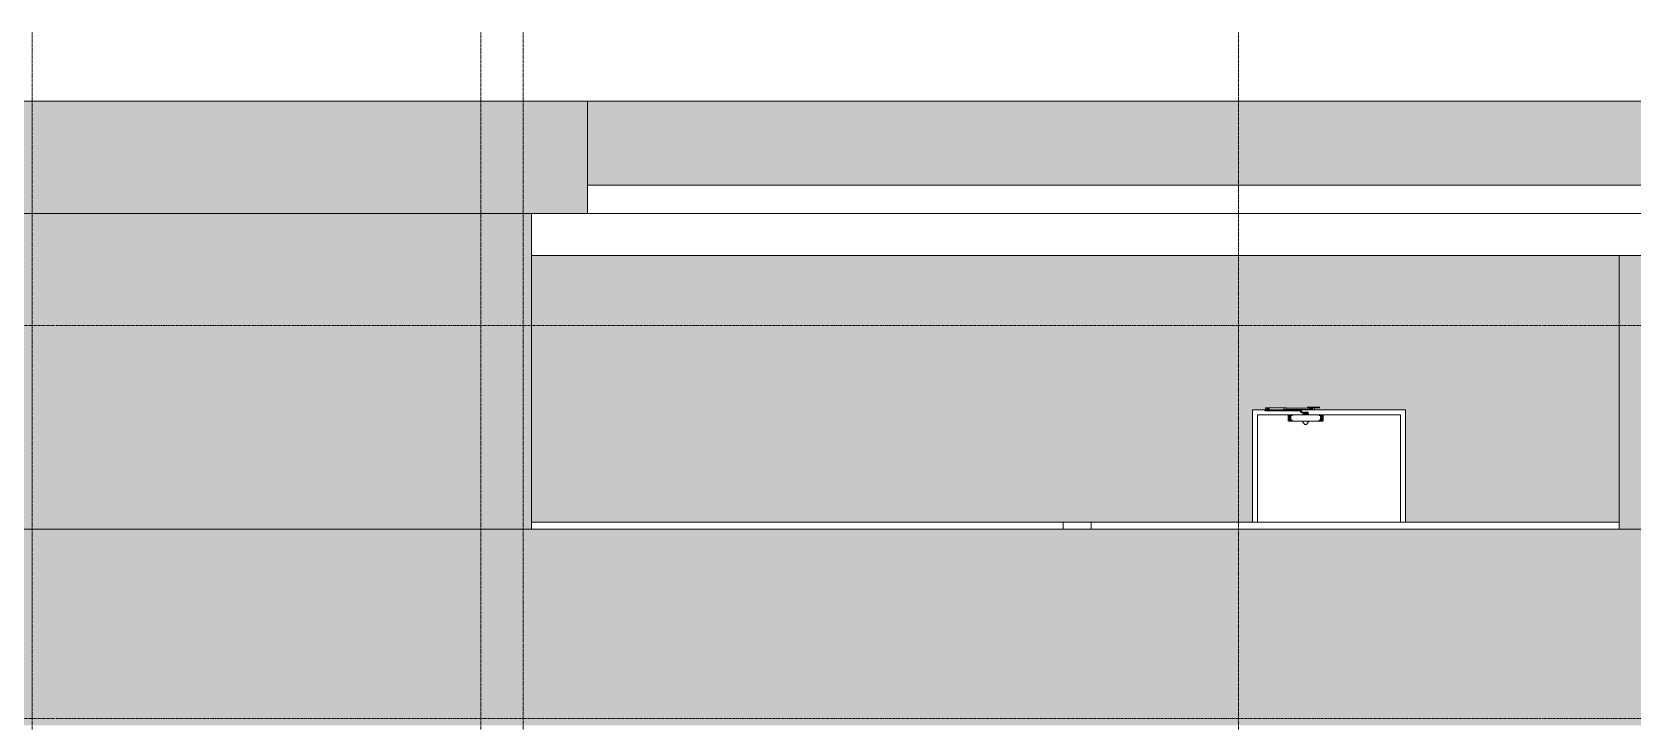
# Model space of a CAD drawing. Header units: millimetres. Extents: x 9199 to 175431, y -4466 to 35300.
# Drawn here: x 144101 to 155514, y 29375 to 34292 of the extents above; entities that cross this region are included whole.
import ezdxf

# ---------------------------------------------------------------- set-up
doc = ezdxf.new("R2010")
doc.units = ezdxf.units.MM
doc.linetypes.add('Centre', pattern=[31.75, 6.35, -4.7625, 15.875, -4.7625])
doc.linetypes.add('Grid Line', pattern=[22.225, 12.7, -3.175, 3.175, -3.175])
for name, color, linetype, lineweight in [('0-2', 250, 'Continuous', 5), ('A-DOOR', 31, 'Continuous', 9), ('A-DOOR-FRAM', 31, 'Continuous', 9), ('A-FLOR-1', 7, 'Continuous', 9), ('A-FLOR-LEVL-2', 51, 'Centre', 9), ('A-WALL', 113, 'Continuous', 9), ('A-WALL-PATT-2', 111, 'Continuous', 5), ('I-WALL', 2, 'Continuous', 9), ('S-BEAM-1', 7, 'Continuous', 9), ('S-COLS', 52, 'Continuous', 9), ('S-COLS-1', 7, 'Continuous', 9), ('S-GRID-1', 1, 'Grid Line', 9)]:
    doc.layers.add(name, color=color, linetype=linetype, lineweight=lineweight)

# ---------------------------------------------------------------- blocks, each defined once
blk = doc.blocks.new('NCV_TKTC_KET CAU_rvt-2-TKCS_MẶT ĐỨNG HƯỚNG TÂY')
at = {"layer": 'A-FLOR-1'}
for p, q in [((-33077, 33200), (-17237, 33200)), ((-17237, 33000), (-33077, 33000))]:
    blk.add_line(p, q, dxfattribs=at)
at = {"layer": 'S-BEAM-1'}
for p, q in [((-33077, 33200), (-25712, 33200)), ((-33477, 32700), (-25722, 32700))]:
    blk.add_line(p, q, dxfattribs=at)
at = {"layer": 'S-COLS-1'}
blk.add_line((-25362, 33200), (-25712, 33200), dxfattribs=at)
blk = doc.blocks.new('FD_02 - FD_03 - FD_02-KY THUAT-1000x2200mm-2150404-TKCS_MẶT ĐỨNG HƯỚNG TÂY')
at = {"layer": 'A-DOOR'}
for p, q in [((-28244, 31614), (-28244, 31601)), ((-28244, 31614), (-28232, 31614)), ((-28242, 31614), (-28242, 31598)), ((-28232, 31614), (-28225, 31614)), ((-28232, 31601), (-28232, 31614)), ((-28225, 31614), (-28224, 31614)), ((-28225, 31614), (-28218, 31614)), ((-28218, 31601), (-28218, 31614)), ((-28112, 31614), (-28217, 31614)), ((-27948, 31618), (-27948, 31618)), ((-27948, 31618), (-27928, 31618)), ((-27948, 31615), (-27948, 31615)), ((-27948, 31615), (-27928, 31615)), ((-27928, 31618), (-27928, 31618)), ((-27928, 31618), (-27923, 31618)), ((-27928, 31615), (-27928, 31615)), ((-27928, 31615), (-27923, 31615)), ((-27923, 31618), (-27922, 31618)), ((-27923, 31615), (-27922, 31615)), ((-27922, 31618), (-27905, 31618)), ((-27922, 31615), (-27905, 31615)), ((-27918, 31614), (-27916, 31614)), ((-27916, 31614), (-27918, 31614)), ((-27914, 31614), (-27916, 31614)), ((-27914, 31614), (-27908, 31614)), ((-27910, 31614), (-27910, 31600)), ((-27909, 31620), (-27909, 31618)), ((-27908, 31615), (-27908, 31614)), ((-27908, 31614), (-27897, 31614)), ((-27908, 31600), (-27908, 31614)), ((-27903, 31618), (-27906, 31618)), ((-27906, 31618), (-27903, 31618)), ((-27903, 31615), (-27906, 31615)), ((-27906, 31615), (-27903, 31615)), ((-27903, 31615), (-27906, 31615)), ((-27906, 31615), (-27903, 31615)), ((-27905, 31618), (-27901, 31618)), ((-27905, 31618), (-27901, 31618)), ((-27903, 31618), (-27905, 31618)), ((-27905, 31618), (-27903, 31618)), ((-27901, 31617), (-27905, 31617)), ((-27905, 31615), (-27901, 31615)), ((-27905, 31615), (-27901, 31615)), ((-27903, 31620), (-27903, 31620)), ((-27903, 31620), (-27903, 31620)), ((-27903, 31618), (-27901, 31618)), ((-27901, 31618), (-27903, 31618)), ((-27903, 31618), (-27902, 31618)), ((-27902, 31618), (-27903, 31618)), ((-27903, 31615), (-27901, 31615)), ((-27901, 31615), (-27903, 31615)), ((-27903, 31615), (-27901, 31615)), ((-27901, 31615), (-27903, 31615)), ((-27901, 31618), (-27885, 31618)), ((-27901, 31615), (-27885, 31615)), ((-27898, 31614), (-27898, 31615)), ((-27897, 31618), (-27897, 31620)), ((-27890, 31614), (-27897, 31614)), ((-27897, 31600), (-27897, 31614)), ((-27897, 31614), (-27897, 31614)), ((-27890, 31614), (-27888, 31614)), ((-27888, 31614), (-27890, 31614)), ((-27885, 31618), (-27883, 31618)), ((-27885, 31615), (-27883, 31615)), ((-27883, 31618), (-27878, 31618)), ((-27883, 31615), (-27878, 31615)), ((-27878, 31618), (-27878, 31618)), ((-27878, 31618), (-27859, 31618)), ((-27878, 31615), (-27878, 31615)), ((-27878, 31615), (-27859, 31615)), ((-27859, 31618), (-27858, 31618)), ((-27859, 31615), (-27858, 31615)), ((-28079, 31565), (-28302, 31565)), ((-28302, 30800), (-28302, 31565)), ((-28248, 31598), (-28248, 31592)), ((-28246, 31598), (-28244, 31598)), ((-28244, 31592), (-28246, 31592)), ((-28232, 31601), (-28244, 31601)), ((-28244, 31598), (-28008, 31598)), ((-28244, 31592), (-28244, 31598)), ((-28008, 31592), (-28244, 31592)), ((-28240, 31601), (-28240, 31598)), ((-28225, 31601), (-28232, 31601)), ((-28232, 31598), (-28232, 31601)), ((-28231, 31598), (-28231, 31601)), ((-28224, 31601), (-28225, 31601)), ((-28218, 31601), (-28225, 31601)), ((-28218, 31614), (-28218, 31601)), ((-28218, 31601), (-28218, 31614)), ((-28217, 31600), (-28112, 31600)), ((-28095, 31613), (-28112, 31613)), ((-28112, 31601), (-28095, 31601)), ((-27909, 31612), (-28095, 31612)), ((-28095, 31602), (-27909, 31602)), ((-28082, 31523), (-28082, 31562)), ((-28079, 31565), (-28066, 31565)), ((-28066, 31520), (-28079, 31520)), ((-28064, 31565), (-28066, 31565)), ((-28066, 31565), (-28065, 31565)), ((-28065, 31520), (-28066, 31520)), ((-27852, 31565), (-28064, 31565)), ((-28064, 31565), (-28064, 31565)), ((-28064, 31565), (-28064, 31565)), ((-28064, 31565), (-28064, 31556)), ((-28052, 31559), (-28064, 31559)), ((-28064, 31556), (-28064, 31554)), ((-28064, 31554), (-28064, 31531)), ((-28064, 31531), (-28064, 31529)), ((-28064, 31529), (-28064, 31520)), ((-28064, 31526), (-28052, 31526)), ((-28064, 31520), (-27852, 31520)), ((-28064, 31520), (-28064, 31520)), ((-28064, 31520), (-28064, 31520)), ((-28000, 31598), (-28008, 31598)), ((-28008, 31598), (-28008, 31592)), ((-28008, 31592), (-28000, 31592)), ((-28000, 31598), (-28000, 31598)), ((-27995, 31589), (-27989, 31581)), ((-27984, 31585), (-27990, 31593)), ((-27949, 31582), (-27979, 31582)), ((-27979, 31576), (-27949, 31576)), ((-27977, 31572), (-27977, 31565)), ((-27977, 31572), (-27977, 31572)), ((-27977, 31572), (-27939, 31572)), ((-27977, 31520), (-27977, 31512)), ((-27977, 31512), (-27964, 31496)), ((-27968, 31584), (-27965, 31584)), ((-27968, 31584), (-27968, 31582)), ((-27968, 31576), (-27968, 31574)), ((-27966, 31574), (-27968, 31574)), ((-27967, 31574), (-27967, 31572)), ((-27966, 31574), (-27967, 31574)), ((-27967, 31574), (-27966, 31574)), ((-27960, 31574), (-27966, 31574)), ((-27966, 31574), (-27964, 31574)), ((-27965, 31574), (-27966, 31574)), ((-27965, 31584), (-27955, 31584)), ((-27965, 31582), (-27965, 31584)), ((-27965, 31574), (-27965, 31576)), ((-27960, 31574), (-27965, 31574)), ((-27964, 31574), (-27955, 31574)), ((-27951, 31574), (-27960, 31574)), ((-27955, 31574), (-27960, 31574)), ((-27955, 31584), (-27948, 31584)), ((-27955, 31582), (-27955, 31584)), ((-27955, 31574), (-27955, 31576)), ((-27955, 31574), (-27951, 31574)), ((-27951, 31574), (-27955, 31574)), ((-27948, 31574), (-27951, 31574)), ((-27951, 31496), (-27939, 31512)), ((-27949, 31574), (-27950, 31574)), ((-27950, 31574), (-27949, 31574)), ((-27949, 31576), (-27949, 31582)), ((-27949, 31582), (-27940, 31582)), ((-27940, 31576), (-27949, 31576)), ((-27949, 31572), (-27949, 31574)), ((-27949, 31574), (-27949, 31574)), ((-27949, 31574), (-27949, 31574)), ((-27948, 31582), (-27948, 31584)), ((-27948, 31574), (-27948, 31576)), ((-27940, 31582), (-27943, 31582)), ((-27943, 31576), (-27940, 31576)), ((-27940, 31576), (-27940, 31582)), ((-27939, 31572), (-27938, 31572)), ((-27938, 31572), (-27939, 31572)), ((-27938, 31565), (-27938, 31572)), ((-27938, 31512), (-27938, 31520)), ((-27927, 31611), (-27920, 31611)), ((-27927, 31611), (-27927, 31604)), ((-27920, 31604), (-27927, 31604)), ((-27920, 31611), (-27919, 31611)), ((-27919, 31604), (-27920, 31604)), ((-27918, 31611), (-27919, 31611)), ((-27919, 31611), (-27914, 31611)), ((-27914, 31604), (-27919, 31604)), ((-27919, 31604), (-27918, 31604)), ((-27914, 31611), (-27918, 31611)), ((-27918, 31604), (-27914, 31604)), ((-27908, 31600), (-27914, 31600)), ((-27913, 31609), (-27913, 31611)), ((-27913, 31604), (-27913, 31606)), ((-27897, 31600), (-27908, 31600)), ((-27898, 31600), (-27897, 31600)), ((-27897, 31600), (-27897, 31600)), ((-27852, 31559), (-27864, 31559)), ((-27864, 31526), (-27852, 31526)), ((-27852, 31565), (-27851, 31565)), ((-27852, 31565), (-27852, 31565)), ((-27852, 31556), (-27852, 31565)), ((-27852, 31554), (-27852, 31556)), ((-27852, 31531), (-27852, 31554)), ((-27852, 31529), (-27852, 31531)), ((-27852, 31520), (-27852, 31529)), ((-27852, 31520), (-27852, 31520)), ((-27851, 31520), (-27852, 31520)), ((-27849, 31565), (-27851, 31565)), ((-27851, 31565), (-27849, 31565)), ((-27849, 31520), (-27851, 31520)), ((-27849, 31565), (-27837, 31565)), ((-27837, 31520), (-27849, 31520)), ((-27282, 31565), (-27837, 31565)), ((-27834, 31562), (-27834, 31523)), ((-27282, 31565), (-27282, 30800)), ((-27958, 31496), (-27958, 31496)), ((-27958, 31496), (-27958, 31496))]:
    blk.add_line(p, q, dxfattribs=at)
at = {"layer": 'A-DOOR', "flags": 128}
for points in [[(-28079, 31565), (-28079, 31565), (-28080, 31565), (-28081, 31564), (-28081, 31564), (-28081, 31563), (-28082, 31563), (-28082, 31562)], [(-28082, 31523), (-28082, 31522), (-28081, 31522), (-28081, 31521), (-28081, 31521), (-28080, 31520), (-28079, 31520), (-28079, 31520)], [(-27977, 31512), (-27977, 31512), (-27977, 31512), (-27977, 31512), (-27977, 31512), (-27977, 31512), (-27977, 31512), (-27977, 31512), (-27977, 31512), (-27977, 31512), (-27977, 31512), (-27977, 31512), (-27977, 31512), (-27977, 31512), (-27977, 31512), (-27977, 31512), (-27977, 31512), (-27977, 31512), (-27977, 31512)], [(-27938, 31512), (-27938, 31512), (-27938, 31512), (-27938, 31512), (-27938, 31512), (-27938, 31512), (-27938, 31512), (-27938, 31512), (-27938, 31512), (-27938, 31512), (-27938, 31512), (-27938, 31512), (-27938, 31512), (-27938, 31512), (-27938, 31512), (-27938, 31512), (-27938, 31512), (-27938, 31512), (-27939, 31512)], [(-27930, 31607), (-27930, 31608), (-27930, 31609), (-27930, 31610), (-27929, 31610), (-27928, 31611), (-27927, 31611)], [(-27927, 31604), (-27928, 31604), (-27929, 31605), (-27930, 31605), (-27930, 31606), (-27930, 31607), (-27930, 31607)], [(-27927, 31610), (-27928, 31609), (-27928, 31608), (-27928, 31607)], [(-27928, 31607), (-27928, 31607), (-27928, 31606), (-27927, 31605)], [(-27834, 31562), (-27834, 31563), (-27834, 31563), (-27834, 31564), (-27835, 31564), (-27835, 31565), (-27836, 31565), (-27837, 31565)], [(-27837, 31520), (-27836, 31520), (-27835, 31520), (-27835, 31521), (-27834, 31521), (-27834, 31522), (-27834, 31522), (-27834, 31523)], [(-27963, 31496), (-27963, 31496), (-27963, 31496), (-27963, 31496), (-27963, 31496), (-27964, 31496), (-27964, 31496), (-27964, 31496), (-27964, 31496), (-27964, 31496), (-27964, 31496), (-27964, 31496), (-27964, 31496), (-27964, 31496), (-27964, 31496), (-27964, 31496), (-27964, 31496), (-27964, 31496), (-27964, 31496), (-27964, 31496), (-27964, 31496), (-27964, 31496), (-27964, 31496)], [(-27958, 31496), (-27958, 31496), (-27958, 31496), (-27958, 31496), (-27959, 31496), (-27959, 31496), (-27959, 31496), (-27959, 31496), (-27959, 31496), (-27960, 31496), (-27960, 31496), (-27960, 31496), (-27960, 31496), (-27961, 31496), (-27961, 31496), (-27961, 31496), (-27961, 31496), (-27961, 31496), (-27961, 31496), (-27962, 31496), (-27962, 31496), (-27962, 31496), (-27962, 31496), (-27962, 31496), (-27962, 31496), (-27962, 31496), (-27963, 31496), (-27963, 31496), (-27963, 31496), (-27963, 31496), (-27963, 31496), (-27963, 31496), (-27963, 31496), (-27963, 31496), (-27963, 31496), (-27963, 31496), (-27963, 31496), (-27963, 31496), (-27963, 31496), (-27963, 31496)], [(-27963, 31496), (-27963, 31496), (-27963, 31496), (-27963, 31496), (-27963, 31496), (-27963, 31496), (-27963, 31496), (-27963, 31496), (-27963, 31496), (-27963, 31496), (-27963, 31496), (-27963, 31496), (-27963, 31496), (-27963, 31496), (-27962, 31496), (-27962, 31496), (-27962, 31496), (-27962, 31496), (-27962, 31496), (-27962, 31496), (-27962, 31496), (-27961, 31496), (-27961, 31496), (-27961, 31496), (-27961, 31496), (-27961, 31496), (-27961, 31496), (-27960, 31496), (-27960, 31496), (-27960, 31496), (-27960, 31496), (-27960, 31496), (-27959, 31496), (-27959, 31496), (-27959, 31496), (-27959, 31496), (-27958, 31496), (-27958, 31496), (-27958, 31496), (-27958, 31496), (-27958, 31496)], [(-27958, 31496), (-27958, 31496), (-27957, 31496), (-27957, 31496), (-27957, 31496), (-27957, 31496), (-27956, 31496), (-27956, 31496), (-27956, 31496), (-27956, 31496), (-27956, 31496), (-27955, 31496), (-27955, 31496), (-27955, 31496), (-27955, 31496), (-27955, 31496), (-27954, 31496), (-27954, 31496), (-27954, 31496), (-27954, 31496), (-27954, 31496), (-27954, 31496), (-27953, 31496), (-27953, 31496), (-27953, 31496), (-27953, 31496), (-27953, 31496), (-27953, 31496), (-27953, 31496), (-27953, 31496), (-27953, 31496), (-27952, 31496), (-27952, 31496), (-27952, 31496), (-27952, 31496), (-27952, 31496), (-27952, 31496), (-27952, 31496), (-27952, 31496), (-27952, 31496)], [(-27952, 31496), (-27952, 31496), (-27952, 31496), (-27952, 31496), (-27952, 31496), (-27952, 31496), (-27952, 31496), (-27952, 31496), (-27952, 31496), (-27953, 31496), (-27953, 31496), (-27953, 31496), (-27953, 31496), (-27953, 31496), (-27953, 31496), (-27953, 31496), (-27953, 31496), (-27953, 31496), (-27954, 31496), (-27954, 31496), (-27954, 31496), (-27954, 31496), (-27954, 31496), (-27954, 31496), (-27955, 31496), (-27955, 31496), (-27955, 31496), (-27955, 31496), (-27955, 31496), (-27956, 31496), (-27956, 31496), (-27956, 31496), (-27956, 31496), (-27956, 31496), (-27957, 31496), (-27957, 31496), (-27957, 31496), (-27957, 31496), (-27957, 31496), (-27958, 31496), (-27958, 31496)], [(-27951, 31496), (-27951, 31496), (-27952, 31496), (-27952, 31496), (-27952, 31496), (-27952, 31496), (-27952, 31496), (-27952, 31496), (-27952, 31496), (-27952, 31496), (-27952, 31496), (-27952, 31496), (-27952, 31496), (-27952, 31496), (-27952, 31496), (-27952, 31496), (-27952, 31496), (-27952, 31496), (-27952, 31496), (-27952, 31496), (-27952, 31496), (-27952, 31496), (-27952, 31496)]]:
    blk.add_lwpolyline(points, dxfattribs=at)
at = {"layer": 'A-DOOR'}
for centre, start, end in [((-28073, 31552), 0, 180), ((-28073, 31552), 180, 0), ((-28073, 31533), 0, 180), ((-28073, 31533), 180, 0), ((-27843, 31552), 0, 180), ((-27843, 31552), 180, 0), ((-27843, 31533), 0, 180), ((-27843, 31533), 180, 0)]:
    blk.add_arc(centre, 3.5, start, end, dxfattribs=at)
for centre, major_axis, ratio, start_param, end_param in [((-28227, 31607), (0, 6.79), 0.965835, 4.712389, 5.992125), ((-28226, 31607), (0, 6.79), 0.965835, 4.712389, 5.992125), ((-28217, 31607), (0, 7), 0.259156, 0, 0.50718), ((-28112, 31607), (0, 7), 0.259156, 5.497787, 7.853982), ((-27914, 31607), (0, 7), 0.965835, 0, 1.570796), ((-27914, 31607), (0, 7), 0.965835, 0.261799, 1.570796), ((-28226, 31607), (0, 2.5), 0.965835, 4.712389, 7.853982), ((-28226, 31607), (0, 2.5), 0.965835, 4.712389, 7.853982), ((-28226, 31607), (0, 2.5), 0.965835, 4.712389, 7.853982), ((-28226, 31607), (0, 2.5), 0.965835, 1.570796, 4.712389), ((-28226, 31607), (0, 2.5), 0.965835, 1.570796, 4.712389), ((-28226, 31607), (0, 2.5), 0.965835, 1.570796, 4.712389), ((-28224, 31607), (0, 2.5), 0.965835, 5.497787, 7.853982), ((-28223, 31607), (0, 2.5), 0.965835, 5.759587, 7.853982), ((-28224, 31607), (0, 2.5), 0.965835, 5.497787, 7.853982), ((-28224, 31607), (0, 2.5), 0.965835, 1.570796, 3.926991), ((-28223, 31607), (0, 2.5), 0.965835, 1.570796, 3.665191), ((-28224, 31607), (0, 2.5), 0.965835, 1.570796, 3.926991), ((-28227, 31607), (0, 6.79), 0.965835, 3.432653, 4.712389), ((-28226, 31607), (0, 6.79), 0.965835, 3.432653, 4.712389), ((-28217, 31607), (0, 7), 0.259156, 2.634413, 3.141593), ((-28112, 31607), (0, 6), 0.259156, 5.759587, 7.853982), ((-28112, 31607), (0, 7), 0.259156, 1.570796, 3.926991), ((-28112, 31607), (0, 6), 0.259156, 1.570796, 3.665191), ((-28095, 31607), (0, 6), 0.259156, 5.759587, 7.853982), ((-28095, 31607), (0, 6), 0.259156, 1.570796, 3.665191), ((-28095, 31607), (0, 5), 0.259156, 0, 1.570796), ((-28095, 31607), (0, 5), 0.259156, 1.570796, 3.141593), ((-28000, 31586), (0, 12), 1, 5.323254, 6.283185), ((-28000, 31586), (0, 6), 1, 5.323254, 6.283185), ((-27979, 31588), (0, 12), 1, 2.181662, 3.141593), ((-27979, 31588), (0, 6), 1, 2.181662, 3.141593), ((-27914, 31607), (0, 7), 0.965835, 1.570796, 3.141593), ((-27914, 31607), (0, 7), 0.965835, 1.570796, 2.879793), ((-27916, 31607), (0, 2.5), 0.965835, 4.712389, 7.853982), ((-27916, 31607), (0, 2.5), 0.965835, 1.570796, 4.712389), ((-27912, 31607), (0, 7), 0.965835, 0.523599, 1.308997), ((-27911, 31607), (0, 7), 0.965835, 0.523599, 1.570796), ((-27916, 31607), (0, 2.5), 0.965835, 5.759587, 7.853982), ((-27916, 31607), (0, 2.5), 0.965835, 5.759587, 7.853982), ((-27911, 31607), (0, 7), 0.965835, 1.570796, 2.617994), ((-27916, 31607), (0, 2.5), 0.965835, 1.570796, 3.665191), ((-27916, 31607), (0, 2.5), 0.965835, 1.570796, 3.665191), ((-27912, 31607), (0, 7), 0.965835, 1.832596, 2.617994), ((-27914, 31607), (0, 2.5), 0.965835, 0.261799, 1.570796), ((-27914, 31607), (0, 2.5), 0.965835, 0.261799, 1.570796), ((-27914, 31607), (0, 2.5), 0.965835, 1.570796, 2.879793), ((-27914, 31607), (0, 2.5), 0.965835, 1.570796, 2.879793), ((-27914, 31607), (0, 2.5), 0.965835, 0.523599, 1.570796), ((-27914, 31607), (0, 2.5), 0.965835, 1.570796, 2.617994), ((-27914, 31607), (0, 2.5), 0.965835, 5.759587, 6.021386), ((-27914, 31607), (0, 2.5), 0.965835, 5.759587, 6.021386), ((-27916, 31607), (0, 2.5), 0.965835, 5.235988, 5.497787), ((-27916, 31607), (0, 2.5), 0.965835, 5.235988, 5.497787), ((-27916, 31607), (0, 2.5), 0.965835, 3.926991, 4.18879), ((-27916, 31607), (0, 2.5), 0.965835, 3.926991, 4.18879), ((-27914, 31607), (0, 2.5), 0.965835, 3.403392, 3.665191), ((-27914, 31607), (0, 2.5), 0.965835, 3.403392, 3.665191), ((-27914, 31607), (0, 2.5), 0.965835, 5.759587, 6.021386), ((-27912, 31607), (0, 5), 0.259156, 1.110588, 1.340692), ((-27912, 31607), (0, 5), 0.259156, 1.8009, 2.031004), ((-27914, 31607), (0, 2.5), 0.965835, 3.403392, 3.665191)]:
    blk.add_ellipse(centre, major_axis=major_axis, ratio=ratio, start_param=start_param, end_param=end_param, dxfattribs=at)
for points, knots in [([(-28218, 31614), (-28218, 31613), (-28218, 31613), (-28218, 31613), (-28218, 31613), (-28218, 31612), (-28218, 31612), (-28218, 31612), (-28218, 31612), (-28218, 31612), (-28218, 31611), (-28217, 31611), (-28217, 31611), (-28217, 31611), (-28217, 31610), (-28217, 31610), (-28217, 31610), (-28217, 31610), (-28217, 31609), (-28217, 31609), (-28217, 31609), (-28217, 31608), (-28217, 31608), (-28217, 31607)], [0, 0, 0, 0, 0.1, 0.2, 0.25, 0.3, 0.35, 0.375, 0.4, 0.425, 0.45, 0.5, 0.55, 0.575, 0.6, 0.625, 0.65, 0.7, 0.75, 0.8, 0.85, 0.9, 1, 1, 1, 1]), ([(-28217, 31607), (-28217, 31607), (-28217, 31607), (-28217, 31606), (-28217, 31606), (-28217, 31606), (-28217, 31605), (-28217, 31605), (-28217, 31605), (-28217, 31605), (-28217, 31604), (-28217, 31604), (-28217, 31604), (-28218, 31604), (-28218, 31603), (-28218, 31603), (-28218, 31603), (-28218, 31603), (-28218, 31603), (-28218, 31602), (-28218, 31602), (-28218, 31602), (-28218, 31601), (-28218, 31601)], [0, 0, 0, 0, 0.1, 0.15, 0.2, 0.25, 0.3, 0.35, 0.375, 0.4, 0.425, 0.45, 0.5, 0.55, 0.575, 0.6, 0.625, 0.65, 0.7, 0.75, 0.8, 0.9, 1, 1, 1, 1]), ([(-28079, 31552), (-28079, 31553), (-28079, 31555), (-28077, 31557), (-28076, 31558), (-28074, 31559), (-28072, 31559), (-28070, 31558), (-28069, 31558), (-28067, 31556), (-28067, 31555), (-28066, 31555)], [0, 0, 0, 0, 0.2, 0.3, 0.4, 0.5, 0.6, 0.7, 0.8, 0.9, 1, 1, 1, 1]), ([(-28066, 31549), (-28067, 31548), (-28068, 31547), (-28070, 31546), (-28072, 31545), (-28074, 31545), (-28076, 31546), (-28077, 31547), (-28078, 31549), (-28079, 31550), (-28079, 31551), (-28079, 31552)], [0, 0, 0, 0, 0.2, 0.3, 0.4, 0.5, 0.6, 0.7, 0.8, 0.9, 1, 1, 1, 1]), ([(-28079, 31533), (-28079, 31534), (-28079, 31536), (-28077, 31538), (-28076, 31539), (-28074, 31540), (-28072, 31540), (-28070, 31539), (-28069, 31539), (-28067, 31537), (-28067, 31536), (-28066, 31536)], [0, 0, 0, 0, 0.2, 0.3, 0.4, 0.5, 0.6, 0.7, 0.8, 0.9, 1, 1, 1, 1]), ([(-28066, 31530), (-28067, 31529), (-28068, 31528), (-28070, 31527), (-28072, 31526), (-28074, 31526), (-28076, 31527), (-28077, 31528), (-28078, 31530), (-28079, 31531), (-28079, 31532), (-28079, 31533)], [0, 0, 0, 0, 0.2, 0.3, 0.4, 0.5, 0.6, 0.7, 0.8, 0.9, 1, 1, 1, 1]), ([(-27849, 31555), (-27848, 31556), (-27847, 31557), (-27845, 31558), (-27843, 31559), (-27842, 31559), (-27840, 31558), (-27838, 31557), (-27837, 31555), (-27837, 31554), (-27836, 31553), (-27836, 31552)], [0, 0, 0, 0, 0.2, 0.3, 0.4, 0.5, 0.6, 0.7, 0.8, 0.9, 1, 1, 1, 1]), ([(-27836, 31552), (-27836, 31551), (-27837, 31549), (-27838, 31547), (-27840, 31546), (-27842, 31545), (-27843, 31545), (-27845, 31546), (-27847, 31546), (-27848, 31548), (-27849, 31549), (-27849, 31549)], [0, 0, 0, 0, 0.2, 0.3, 0.4, 0.5, 0.6, 0.7, 0.8, 0.9, 1, 1, 1, 1]), ([(-27849, 31536), (-27848, 31537), (-27847, 31538), (-27845, 31539), (-27843, 31540), (-27842, 31540), (-27840, 31539), (-27838, 31538), (-27837, 31536), (-27837, 31535), (-27836, 31534), (-27836, 31533)], [0, 0, 0, 0, 0.2, 0.3, 0.4, 0.5, 0.6, 0.7, 0.8, 0.9, 1, 1, 1, 1]), ([(-27836, 31533), (-27836, 31532), (-27837, 31530), (-27838, 31528), (-27840, 31527), (-27842, 31526), (-27843, 31526), (-27845, 31527), (-27847, 31527), (-27848, 31529), (-27849, 31530), (-27849, 31530)], [0, 0, 0, 0, 0.2, 0.3, 0.4, 0.5, 0.6, 0.7, 0.8, 0.9, 1, 1, 1, 1])]:
    blk.add_open_spline(points, degree=3, knots=knots, dxfattribs=at)
for points in [[(-28066, 31555), (-28066, 31554), (-28066, 31553), (-28066, 31553), (-28066, 31552)], [(-28066, 31552), (-28066, 31551), (-28066, 31551), (-28066, 31550), (-28066, 31549)], [(-28066, 31536), (-28066, 31535), (-28066, 31534), (-28066, 31534), (-28066, 31533)], [(-28066, 31533), (-28066, 31532), (-28066, 31532), (-28066, 31531), (-28066, 31530)], [(-27850, 31552), (-27850, 31553), (-27850, 31553), (-27849, 31554), (-27849, 31555)], [(-27849, 31549), (-27849, 31550), (-27850, 31551), (-27850, 31551), (-27850, 31552)], [(-27850, 31533), (-27850, 31534), (-27850, 31534), (-27849, 31535), (-27849, 31536)], [(-27849, 31530), (-27849, 31531), (-27850, 31532), (-27850, 31532), (-27850, 31533)]]:
    blk.add_open_spline(points, degree=3, dxfattribs=at)
at = {"layer": 'A-DOOR-FRAM'}
for p, q in [((-28302, 30800), (-28302, 31565)), ((-28302, 31565), (-28079, 31565)), ((-28066, 31565), (-28064, 31565)), ((-27851, 31565), (-27849, 31565)), ((-27837, 31565), (-27282, 31565)), ((-27282, 30800), (-27282, 31565))]:
    blk.add_line(p, q, dxfattribs=at)
blk = doc.blocks.new('G1_SOF - BO TRU - 200x200-3061822-TKCS_MẶT ĐỨNG HƯỚNG TÂY')
at = {"layer": 'S-COLS'}
for p, q in [((-41362, 30800), (-41362, 30750)), ((-41162, 30800), (-41362, 30800)), ((-41162, 30800), (-41162, 30750))]:
    blk.add_line(p, q, dxfattribs=at)

msp = doc.modelspace()

# ---------------------------------------------------------------- hatches: boundary and pattern name
at = {"layer": 'A-WALL-PATT-2'}
for points in [[(148051.2, 33000), (148051.2, 33800), (143341.2, 33800), (143341.2, 33000)], [(148061.2, 33000), (148061.2, 33800), (148051.2, 33800), (148051.2, 33000)], [(148061.2, 33200), (157800.8, 33200), (157800.8, 33800), (148061.2, 33800)], [(147660.9, 30750), (147660.9, 33000), (143741.2, 33000), (143741.2, 30750)], [(155426.2, 30750), (155426.2, 32700), (155416.2, 32700), (155416.2, 30750)], [(155776.2, 30750), (155776.2, 32700), (155426.2, 32700), (155426.2, 30750)], [(134239.9, 29350), (163901.2, 29350), (163901.2, 30750), (102901.2, 30750), (102901.2, 29350), (132123.6, 29350)]]:
    msp.add_hatch(color=256, dxfattribs=at).paths.add_polyline_path(points)
h = msp.add_hatch(color=256, dxfattribs=at)
h.paths.add_polyline_path([(152920.2, 31614), (153024.4, 31612.4), (153024.2, 31603.3), (153024.1, 31600.5), (152919.2, 31602.2), (152915.1, 31607.5), (152919.9, 31613.6)])
h.paths.add_polyline_path([(152801.2, 30800), (152801.2, 31600), (152894.6, 31601), (152895.5, 31614), (152917.8, 31612.8), (152911, 31609), (152912, 31607.5), (152912, 31604.7), (152913.8, 31604.4), (152920.2, 31601), (153891.2, 31600), (153891.2, 30800), (155416.2, 30800), (155416.2, 32700), (147660.9, 32700), (147660.9, 30800), (151650.9, 30800)])
h.paths.add_polyline_path([(156191.2, 30800), (156191.2, 32700), (155786.2, 32700), (155786.2, 30800)])
h.paths.add_polyline_path([(153226.2, 31600.5), (153224.1, 31600.5), (153224.3, 31605.1), (153225.6, 31605.8), (153225.3, 31608.8), (153223.6, 31609.3), (153223.6, 31614.5), (153216.4, 31615.5), (153216.4, 31618.5), (153253.6, 31618.5), (153253.6, 31615.5), (153240.7, 31614.5), (153238.5, 31600.5), (153226.4, 31600.5)])
h.paths.add_polyline_path([(153042, 31602.3), (153024.6, 31603.3), (153024.6, 31611.7), (153024.9, 31612.7), (153041.8, 31611), (153042, 31603.3), (153042.1, 31602.3)])
h.paths.add_polyline_path([(153043.1, 31602.5), (153041.9, 31605), (153042.7, 31612.3), (153043.1, 31612.5), (153208.9, 31610), (153207.8, 31606.7), (153210.2, 31604), (153207.8, 31603.5), (153071.1, 31602.7)])
h.paths.add_polyline_path([(153211, 31603.5), (153211, 31611.5), (153218.2, 31611), (153220, 31607.5), (153217.9, 31603.5)])
h.paths.add_polyline_path([(153208.1, 31615.5), (153190.4, 31615.5), (153190.4, 31618.5), (153209.7, 31618.5), (153209.2, 31615.5)])
h.paths.add_polyline_path([(153237.2, 31615.5), (153237.2, 31617.5), (153232.9, 31617.5), (153232.9, 31615.5)])
h.paths.add_polyline_path([(153260.4, 31615.5), (153260.4, 31618.5), (153279.6, 31618.5), (153279.6, 31615.5)])
h.paths.add_polyline_path([(153215.3, 31615.5), (153210.1, 31615.5), (153211, 31618.5), (153215.3, 31618.5)])
h.paths.add_polyline_path([(153254.8, 31615.5), (153254.8, 31618.5), (153260, 31618.5), (153260, 31615.5)])

# ---------------------------------------------------------------- linework, layer by layer
at = {"layer": 'A-FLOR-LEVL-2'}
for p, q in [((96540.4, 33800), (171939.1, 33800)), ((96540.4, 32200), (171939.1, 32200)), ((96540.4, 29400), (171939.1, 29400))]:
    msp.add_line(p, q, dxfattribs=at)
at = {"layer": 'A-WALL'}
for p, q in [((155416.2, 30750), (155416.2, 32700)), ((155786.2, 32700), (155416.2, 32700)), ((155416.2, 30800), (147660.9, 30800))]:
    msp.add_line(p, q, dxfattribs=at)
at = {"layer": 'I-WALL'}
for p, q in [((157810.8, 33800), (143341.2, 33800)), ((148061.2, 33800), (148061.2, 33000)), ((143341.2, 33000), (148061.2, 33000)), ((147660.9, 30750), (147660.9, 33000)), ((152801.2, 30800), (152801.2, 31600)), ((152801.2, 31600), (152897.4, 31600)), ((152905.8, 31600), (153891.2, 31600)), ((153891.2, 31600), (153891.2, 30800)), ((163541.2, 30750), (135626.2, 30750))]:
    msp.add_line(p, q, dxfattribs=at)
at = {"layer": 'S-GRID-1'}
for p, q in [((144101.2, 30542.5), (144101.2, 34292.5)), ((147301.2, 30542.5), (147301.2, 34292.5)), ((147601.2, 30542.5), (147601.2, 34292.5)), ((152701.2, 30542.5), (152701.2, 34292.5)), ((144101.2, 634.2), (144101.2, 30542.5)), ((147301.2, 634.2), (147301.2, 30542.5)), ((147601.2, 2539.2), (147601.2, 30542.5)), ((152701.2, 634.2), (152701.2, 30542.5))]:
    msp.add_line(p, q, dxfattribs=at)

# ---------------------------------------------------------------- block references
at = {"layer": '0-2'}
msp.add_blockref('NCV_TKTC_KET CAU_rvt-2-TKCS_MẶT ĐỨNG HƯỚNG TÂY', (181138.2, 0), dxfattribs=at)
at = {"layer": 'A-DOOR'}
msp.add_blockref('FD_02 - FD_03 - FD_02-KY THUAT-1000x2200mm-2150404-TKCS_MẶT ĐỨNG HƯỚNG TÂY', (181138.2, 0), dxfattribs=at)
at = {"layer": 'S-COLS'}
msp.add_blockref('G1_SOF - BO TRU - 200x200-3061822-TKCS_MẶT ĐỨNG HƯỚNG TÂY', (192812.8, 0), dxfattribs=at)

doc.saveas('drawing.dxf')
